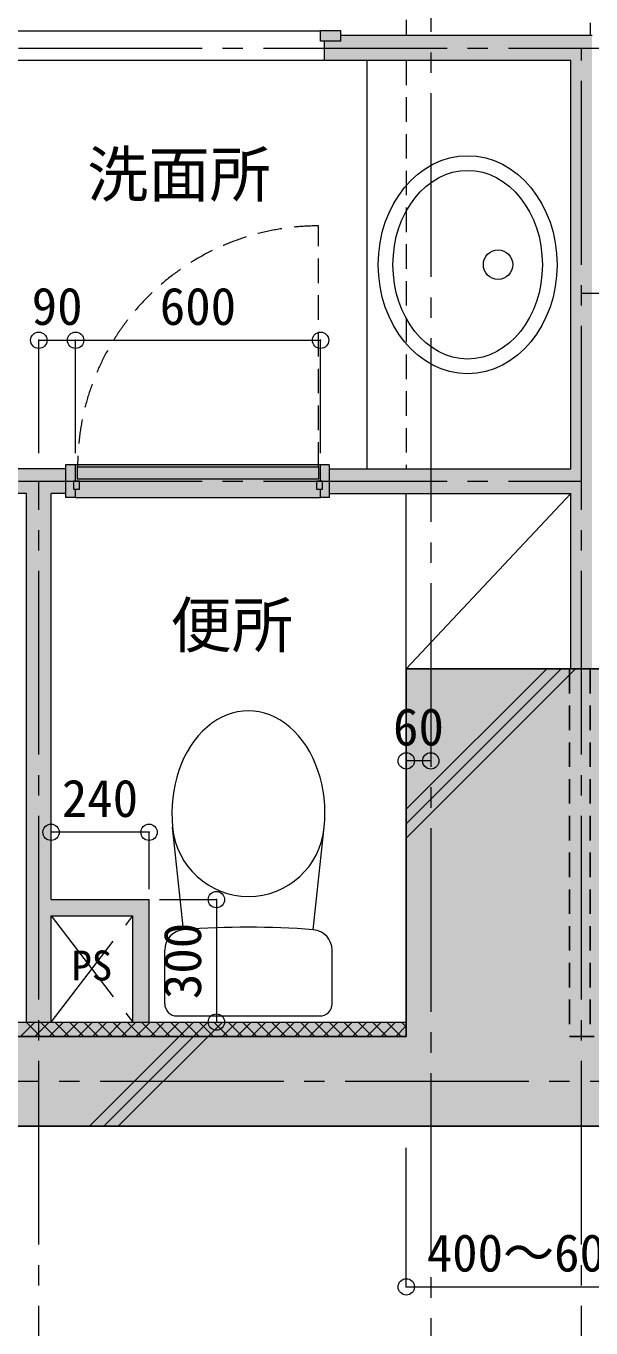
# Model space of a CAD drawing. Units: millimetres at full size, sheet at 1:50. Extents: x -9674 to 9699, y -6794 to 6791.
# Drawn here: x 926 to 2310, y -3620 to -431 of the extents above; entities that cross this region are included whole.
import ezdxf
from ezdxf.enums import TextEntityAlignment as Align

# ---------------------------------------------------------------- set-up
doc = ezdxf.new("R2010")
doc.units = ezdxf.units.MM
doc.header["$LTSCALE"] = 50
doc.header["$PDMODE"] = 32
doc.header["$PDSIZE"] = 40
for name, pattern in [('CHAIN1', [8, 5, -1, 1, -1]), ('CHAIN2', [12, 9, -1, 1, -1]), ('DASHED1', [1.8, 1.2, -0.6])]:
    doc.linetypes.add(name, pattern=pattern)
for name, color, linetype, lineweight in [('1-0_芯', 7, 'CHAIN2', 9), ('1-1_躯体', 2, 'Continuous', 25), ('1-2_間仕切', 3, 'Continuous', 18), ('1-3_建具', 3, 'Continuous', 18), ('1-4_仕上げ', 4, 'Continuous', 9), ('1-5_設備', 7, 'Continuous', 9), ('1-7_その他', 7, 'DASHED1', 9), ('1-8_ハッチ', 4, 'Continuous', 9), ('1-A_文字', 7, 'Continuous', 9), ('1-B_寸法', 7, 'Continuous', 9), ('1-C_梁', 7, 'DASHED1', 9)]:
    doc.layers.add(name, color=color, linetype=linetype, lineweight=lineweight)
for name, color, linetype in [('4-0', 1, 'Continuous'), ('4-2', 4, 'Continuous'), ('4-F', 4, 'Continuous')]:
    doc.layers.add(name, color=color, linetype=linetype)
doc.styles.add('ＭＳ ゴシック', font='')
doc.styles.get('ＭＳ ゴシック').set_extended_font_data('MS Gothic')

msp = doc.modelspace()

# ---------------------------------------------------------------- linework, layer by layer
at = {"layer": '1-0_芯'}
for p, q in [((1917.5, 5404.08), (1917.5, -4015.92)), ((-892.5, -485.92), (8517.5, -485.92)), ((2286.5, -4015.92), (2286.5, -485.92)), ((2286.5, -1085.92), (3087.5, -1085.92)), ((-892.5, -1545.92), (2286.5, -1545.92)), ((957.5, -4015.92), (957.5, -1545.92)), ((-8492.5, -3015.92), (8517.5, -3015.92))]:
    msp.add_line(p, q, dxfattribs=at)
at = {"layer": '1-1_躯体'}
for p, q in [((1857.5, -2005.92), (1857.5, -2905.92)), ((1857.5, -2005.92), (2457.5, -2005.92)), ((-1217.5, -2905.92), (1857.5, -2905.92))]:
    msp.add_line(p, q, dxfattribs=at)
at = {"layer": '1-1_躯体', "linetype": 'DASHED1'}
msp.add_line((2307.5, -2005.92), (2307.5, -2905.92), dxfattribs=at)
msp.add_lwpolyline([(2257.5, -2005.92), (2257.5, -2905.92), (2468.09, -2905.92)], dxfattribs=at)
at = {"layer": '1-1_躯体'}
msp.add_lwpolyline([(-1237.5, -3125.92), (6672.5, -3125.92), (6672.5, -3415.92), (7322.5, -3415.92)], dxfattribs=at)
at = {"layer": '1-2_間仕切'}
for p, q in [((1657.5, -515.92), (1657.5, -468.42)), ((2312.5, -454.92), (1697.5, -454.92)), ((2260.5, -515.92), (1657.5, -515.92)), ((1022.5, -1515.92), (819.5, -1515.92)), ((927.5, -1575.92), (819.5, -1575.92)), ((927.5, -2870.92), (927.5, -1575.92)), ((1022.5, -1575.92), (987.5, -1575.92)), ((987.5, -2570.92), (987.5, -1575.92)), ((1669, -1575.92), (2260.5, -1575.92)), ((2260.5, -2005.92), (2260.5, -1575.92)), ((987.5, -2570.92), (1227.5, -2570.92)), ((1227.5, -2870.92), (1227.5, -2570.92)), ((987.5, -2610.92), (1187.5, -2610.92)), ((987.5, -2870.92), (987.5, -2610.92)), ((1187.5, -2870.92), (1187.5, -2610.92))]:
    msp.add_line(p, q, dxfattribs=at)
at = {"layer": '1-2_間仕切', "color": 7, "lineweight": 9}
msp.add_line((1647.5, -1505.92), (1047.5, -1505.92), dxfattribs=at)
at = {"layer": '1-2_間仕切'}
msp.add_lwpolyline([(1669, -1515.92), (2260.5, -1515.92), (2260.5, -515.92)], dxfattribs=at)
at = {"layer": '1-3_建具', "color": 7, "lineweight": 9}
for p, q in [((897.5, -443.42), (1647.5, -443.42)), ((1657.5, -515.92), (887.5, -515.92)), ((1047.5, -1585.92), (1647.5, -1585.92))]:
    msp.add_line(p, q, dxfattribs=at)
at = {"layer": '1-3_建具', "color": 7, "linetype": 'DASHED1', "lineweight": 9}
msp.add_line((1642.5, -1510.92), (1642.5, -920.92), dxfattribs=at)
at = {"layer": '1-3_建具'}
for p, q in [((1022.5, -1505.92), (1022.5, -1585.92)), ((1047.5, -1505.92), (1022.5, -1505.92)), ((1047.5, -1545.92), (1047.5, -1505.92)), ((1052.5, -1540.92), (1052.5, -1510.92)), ((1052.5, -1510.92), (1642.5, -1510.92)), ((1642.5, -1510.92), (1642.5, -1540.92)), ((1647.5, -1545.92), (1647.5, -1505.92)), ((1669, -1505.92), (1647.5, -1505.92)), ((1669, -1505.92), (1669, -1585.92)), ((1042.5, -1545.92), (1042.5, -1565.92)), ((1057.5, -1545.92), (1042.5, -1545.92)), ((1642.5, -1540.92), (1052.5, -1540.92)), ((1057.5, -1565.92), (1057.5, -1545.92)), ((1637.5, -1545.92), (1637.5, -1565.92)), ((1047.5, -1585.92), (1022.5, -1585.92)), ((1042.5, -1565.92), (1057.5, -1565.92)), ((1047.5, -1585.92), (1047.5, -1565.92)), ((1637.5, -1565.92), (1652.5, -1565.92)), ((1647.5, -1585.92), (1647.5, -1565.92)), ((1669, -1585.92), (1647.5, -1585.92))]:
    msp.add_line(p, q, dxfattribs=at)
for points in [[(1697.5, -468.42), (1647.5, -468.42), (1647.5, -443.42)], [(1697.5, -468.42), (1697.5, -443.42), (1647.5, -443.42)], [(1652.5, -1565.92), (1652.5, -1545.92), (1637.5, -1545.92)]]:
    msp.add_lwpolyline(points, dxfattribs=at)
at = {"layer": '1-3_建具', "color": 7, "linetype": 'DASHED1', "lineweight": 9}
msp.add_arc((1642.5, -1510.92), 590, 90, 180, dxfattribs=at)
at = {"layer": '1-4_仕上げ'}
for p, q in [((1857.5, -2005.92), (1857.5, -1575.92)), ((2260.5, -1575.92), (1857.5, -2005.92))]:
    msp.add_line(p, q, dxfattribs=at)
at = {"layer": '1-5_設備'}
for p, q in [((1760.5, -515.92), (1760.5, -1515.92)), ((1311.84, -2644.83), (1285.19, -2393.77)), ((1629.83, -2644.83), (1656.49, -2393.77)), ((1265.84, -2825.92), (1265.84, -2694.67)), ((1675.84, -2825.92), (1675.84, -2694.67)), ((1295.84, -2855.92), (1645.84, -2855.92))]:
    msp.add_line(p, q, dxfattribs=at)
msp.add_circle((2082.26, -1015.92), 36, dxfattribs=at)
for centre, radius, start, end in [((1470.84, -2376.65), 186.44, 185.26901, 354.731), ((1315.84, -2694.67), 50, 94.58409, 180), ((1470.84, -4627.86), 1989.39, 85.41592, 94.58409), ((1625.84, -2694.67), 50, 0, 85.41592), ((1295.84, -2825.92), 30, 180, 270), ((1645.84, -2825.92), 30, 270, 0)]:
    msp.add_arc(centre, radius, start, end, dxfattribs=at)
for major_axis, ratio in [((0, -267), 0.8202), ((0, -231), 0.7922)]:
    msp.add_ellipse((2007.86, -1015.92), major_axis=major_axis, ratio=ratio, dxfattribs=at)
msp.add_ellipse((1470.84, -2358.73), major_axis=(0, 250), ratio=0.75, start_param=4.5717765, end_param=7.9945944, dxfattribs=at)
at = {"layer": '1-7_その他', "color": 4, "linetype": 'CHAIN1'}
for p, q in [((987.5, -2870.92), (1187.5, -2610.92)), ((987.5, -2610.92), (1187.5, -2870.92))]:
    msp.add_line(p, q, dxfattribs=at)
at = {"layer": '1-8_ハッチ'}
for p, q in [((1857.5, -2420.5), (2272.08, -2005.92)), ((1857.5, -2385.14), (2236.72, -2005.92)), ((1857.5, -2349.79), (2201.37, -2005.92)), ((-1207.5, -2870.92), (1857.5, -2870.92)), ((912.46, -2905.92), (947.46, -2870.92)), ((926.38, -2870.92), (961.38, -2905.92)), ((947.81, -2905.92), (982.81, -2870.92)), ((961.73, -2870.92), (996.73, -2905.92)), ((983.17, -2905.92), (1018.17, -2870.92)), ((997.09, -2870.92), (1032.09, -2905.92)), ((1018.52, -2905.92), (1053.52, -2870.92)), ((1032.44, -2870.92), (1067.44, -2905.92)), ((1053.88, -2905.92), (1088.88, -2870.92)), ((1067.8, -2870.92), (1102.8, -2905.92)), ((1089.23, -2905.92), (1124.23, -2870.92)), ((1103.15, -2870.92), (1138.15, -2905.92)), ((1124.59, -2905.92), (1159.59, -2870.92)), ((1138.51, -2870.92), (1173.51, -2905.92)), ((1159.94, -2905.92), (1194.94, -2870.92)), ((1173.86, -2870.92), (1208.86, -2905.92)), ((1195.3, -2905.92), (1230.3, -2870.92)), ((1209.22, -2870.92), (1244.22, -2905.92)), ((1230.65, -2905.92), (1265.65, -2870.92)), ((1244.57, -2870.92), (1279.57, -2905.92)), ((1266.01, -2905.92), (1301.01, -2870.92)), ((1279.93, -2870.92), (1314.93, -2905.92)), ((1301.37, -2905.92), (1336.37, -2870.92)), ((1315.28, -2870.92), (1350.28, -2905.92)), ((1336.72, -2905.92), (1371.72, -2870.92)), ((1350.64, -2870.92), (1385.64, -2905.92)), ((1372.08, -2905.92), (1407.08, -2870.92)), ((1386, -2870.92), (1421, -2905.92)), ((1407.43, -2905.92), (1442.43, -2870.92)), ((1421.35, -2870.92), (1456.35, -2905.92)), ((1442.79, -2905.92), (1477.79, -2870.92)), ((1456.71, -2870.92), (1491.71, -2905.92)), ((1478.14, -2905.92), (1513.14, -2870.92)), ((1492.06, -2870.92), (1527.06, -2905.92)), ((1513.5, -2905.92), (1548.5, -2870.92)), ((1527.42, -2870.92), (1562.42, -2905.92)), ((1548.85, -2905.92), (1583.85, -2870.92)), ((1562.77, -2870.92), (1597.77, -2905.92)), ((1584.21, -2905.92), (1619.21, -2870.92)), ((1598.13, -2870.92), (1633.13, -2905.92)), ((1619.56, -2905.92), (1654.56, -2870.92)), ((1633.48, -2870.92), (1668.48, -2905.92)), ((1654.92, -2905.92), (1689.92, -2870.92)), ((1668.84, -2870.92), (1703.84, -2905.92)), ((1690.27, -2905.92), (1725.27, -2870.92)), ((1704.19, -2870.92), (1739.19, -2905.92)), ((1725.63, -2905.92), (1760.63, -2870.92)), ((1739.55, -2870.92), (1774.55, -2905.92)), ((1760.98, -2905.92), (1795.98, -2870.92)), ((1774.9, -2870.92), (1809.9, -2905.92)), ((1796.34, -2905.92), (1831.34, -2870.92)), ((1810.26, -2870.92), (1845.26, -2905.92)), ((1831.7, -2905.92), (1857.5, -2880.12)), ((1845.62, -2870.92), (1857.5, -2882.8)), ((1081.37, -3125.92), (1301.37, -2905.92)), ((1116.72, -3125.92), (1336.72, -2905.92)), ((1152.08, -3125.92), (1372.08, -2905.92))]:
    msp.add_line(p, q, dxfattribs=at)
at = {"layer": '1-B_寸法'}
for p, q in [((1047.5, -1477.77), (1047.5, -1200.92)), ((1047.5, -1200.92), (1647.5, -1200.92)), ((1647.5, -1477.77), (1647.5, -1200.92)), ((1917.5, -2231.09), (1857.5, -2231.09)), ((1227.5, -2405.98), (987.5, -2405.98)), ((1227.5, -2544.99), (1227.5, -2405.98)), ((1857.5, -3519.33), (1857.5, -3179.13)), ((1857.5, -3519.33), (2457.5, -3519.33))]:
    msp.add_line(p, q, dxfattribs=at)
for points in [[(957.5, -1477.77), (957.5, -1200.92), (1047.5, -1200.92)], [(1253.43, -2570.92), (1392.44, -2570.92), (1392.44, -2870.92)]]:
    msp.add_lwpolyline(points, dxfattribs=at)
at = {"layer": '1-B_寸法', "color": 3}
for p in [(957.5, -1200.92), (1047.5, -1200.92), (1647.5, -1200.92), (1857.5, -2231.09), (1917.5, -2231.09), (987.5, -2405.98), (1227.5, -2405.98), (1392.44, -2570.92), (1392.44, -2870.92), (1857.5, -3519.33)]:
    msp.add_point(p, dxfattribs=at)
at = {"layer": '1-C_梁'}
for p, q in [((1857.5, 394.08), (1857.5, -454.92)), ((2307.5, 386.58), (2307.5, -454.92)), ((1857.5, -515.92), (1857.5, -1515.92))]:
    msp.add_line(p, q, dxfattribs=at)
at = {"layer": '4-0'}
for points in [[(2457.5, -2005.92), (1857.5, -2005.92), (1857.5, -2905.92)], [(2457.5, -2905.92), (2457.5, -2005.92), (1857.5, -2905.92)], [(2457.5, -2905.92), (-1217.5, -2905.92), (-1217.5, -2975.92)], [(2457.5, -2905.92), (-1217.5, -2975.92), (6672.5, -3125.92)], [(-1237.5, -2975.92), (-1237.5, -3125.92), (6672.5, -3125.92)], [(-1217.5, -2975.92), (-1237.5, -2975.92), (6672.5, -3125.92)]]:
    msp.add_solid(points, dxfattribs=at)
at = {"layer": '4-2'}
for points in [[(1647.5, -443.42), (1647.5, -468.42), (1697.5, -443.42), (1697.5, -468.42)], [(1657.5, -468.42), (1657.5, -515.92), (2260.5, -515.92)], [(2260.5, -515.92), (1697.5, -468.42), (1657.5, -468.42)], [(2260.5, -515.92), (2312.5, -454.92), (1697.5, -454.92)], [(2260.5, -515.92), (1697.5, -454.92), (1697.5, -468.42)], [(2312.5, -454.92), (2260.5, -515.92), (2312.5, -2005.92), (2260.5, -2005.92)], [(819.5, -1515.92), (1022.5, -1515.92), (819.5, -1575.92), (1022.5, -1575.92)], [(1669, -1505.92), (1669, -1585.92), (1022.5, -1505.92), (1022.5, -1585.92)], [(2260.5, -1515.92), (2260.5, -1575.92), (1669, -1515.92), (1669, -1575.92)], [(987.5, -1575.92), (927.5, -1575.92), (926.38, -2870.92)], [(987.5, -1575.92), (926.38, -2870.92), (987.5, -2610.92)], [(987.5, -2570.92), (987.5, -2610.92), (1187.5, -2610.92)], [(987.5, -2570.92), (1187.5, -2610.92), (1227.5, -2570.92)], [(1187.5, -2870.92), (1227.5, -2870.92), (1227.5, -2570.92)], [(1187.5, -2610.92), (1187.5, -2870.92), (1227.5, -2570.92)], [(926.38, -2870.92), (987.5, -2870.92), (987.5, -2610.92)]]:
    msp.add_solid(points, dxfattribs=at)
at = {"layer": '4-F'}
for points in [[(-1237.5, -2905.92), (1857.5, -2905.92), (1857.5, -2870.92)], [(-1237.5, -2905.92), (1857.5, -2870.92), (-1207.5, -2870.92)]]:
    msp.add_solid(points, dxfattribs=at)

# ---------------------------------------------------------------- texts
at = {"layer": '1-A_文字', "style": 'ＭＳ ゴシック'}
for s, height, p in [('洗面所', 110, (1075.85, -882.48)), ('便所', 110, (1279.88, -1986.57)), ('PS', 73.31, (1037.5, -2790.92))]:
    msp.add_text(s, height=height, dxfattribs=at).set_placement(p, align=Align.BOTTOM_LEFT)
at = {"layer": '1-B_寸法', "style": 'ＭＳ ゴシック'}
for s, p in [('90', (940, -1190.92)), ('600', (1253.75, -1190.92)), ('60', (1825, -2221.09)), ('240', (1013.75, -2395.98)), ('400～600', (1907.5, -3509.33))]:
    msp.add_text(s, height=91.64, dxfattribs=at).set_placement(p, align=Align.BOTTOM_LEFT)
msp.add_text('300', height=91.64, rotation=90, dxfattribs=at).set_placement((1382.44, -2814.67), align=Align.BOTTOM_LEFT)

doc.saveas('drawing.dxf')
